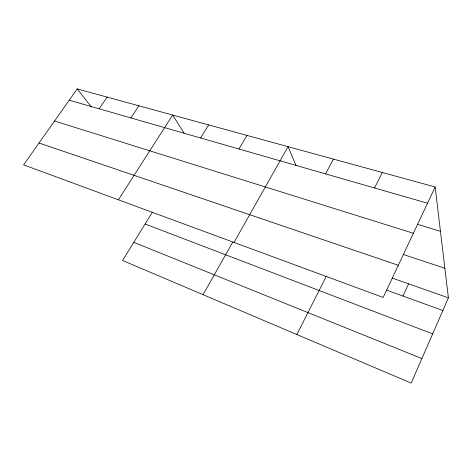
<?xml version="1.0" encoding="UTF-8"?>
<svg xmlns="http://www.w3.org/2000/svg" width="472" height="472" viewBox="0 0 472 472"><rect width="100%" height="100%" fill="white"/><g stroke="black" fill="none" stroke-linecap="round" stroke-linejoin="round"><path stroke-width="0.71" d="M435.154 186.977L383.187 297.454L23.6 164.852L77.213 88.907L435.154 186.977L448.4 297.826L411.189 383.093L122.572 260.491L152.421 212.17M402.952 296.062L408.587 283.825M296.853 334.524L326.4 276.085M374.544 187.974L382.332 172.504M325.532 173.891L333.438 159.105M203.066 294.687L232.785 242.071M234.029 242.449L288.05 146.668L296.109 165.607M238.98 149.01L247.003 135.423M200.576 137.971L208.63 124.909M118.389 199.809L172.669 115.056L184.021 133.051M130.868 117.929L138.91 105.811M99.132 108.808L107.144 97.108M69.231 100.211L427.52 203.202M417.313 224.247L440.453 231.309M54.54 121.021L413.378 233.268M403.625 254.597L444.866 268.243M39.034 142.992L398.315 265.293M392.191 278.061L448.4 297.826M386.521 290.109L442.86 310.517M145.105 224.017L432.665 333.881M133.782 242.348L421.897 358.549M77.213 88.907L91.415 107.067"/></g></svg>
